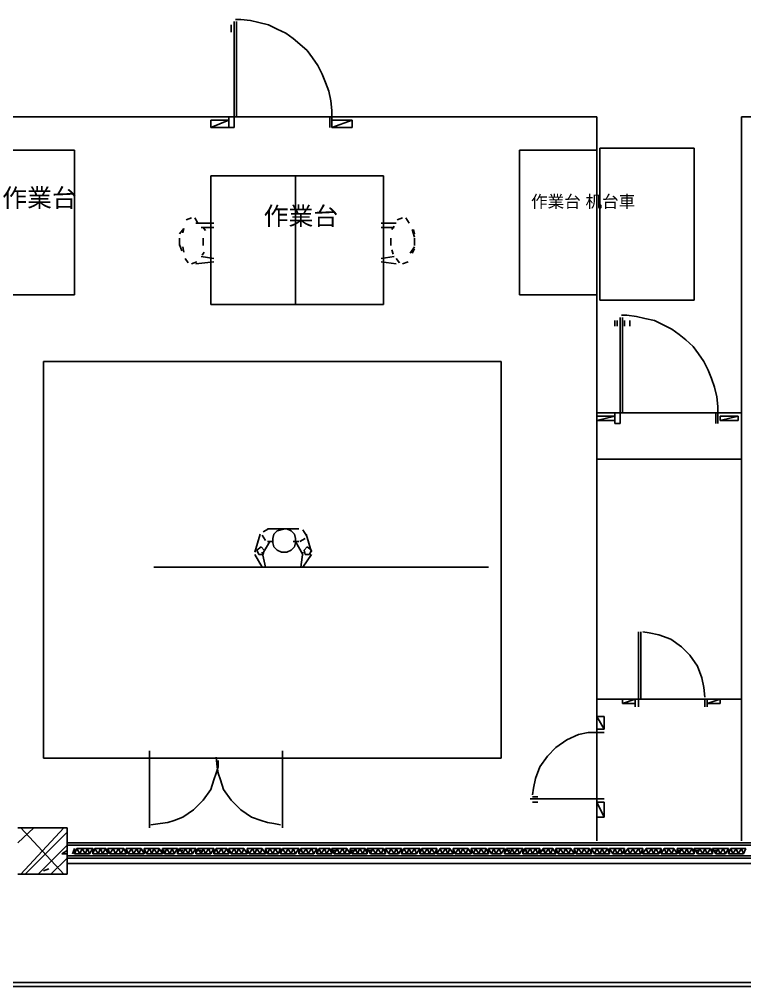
# Model space of a CAD drawing. Header units: millimetres. Extents: x 5 to 415, y 48 to 251.
# Drawn here: x 235.98 to 247.91, y 84.81 to 100.72 of the extents above; entities that cross this region are included whole.
import ezdxf

# ---------------------------------------------------------------- set-up
doc = ezdxf.new("R2010")
doc.units = ezdxf.units.MM
doc.layers.add('P', color=7, linetype='Continuous')
doc.layers.add('T', color=7, linetype='Continuous')

msp = doc.modelspace()

# ---------------------------------------------------------------- linework, layer by layer
at = {"layer": 'P'}
for points in [[(239.624, 100.718), (239.536, 100.718)], [(239.624, 100.718), (239.536, 100.718)], [(239.783, 100.7), (239.624, 100.718)], [(239.783, 100.7), (239.624, 100.718)], [(239.466, 100.506), (239.466, 100.63)], [(239.466, 100.506), (239.466, 100.63)], [(239.518, 100.683), (239.518, 99.113)], [(239.518, 100.683), (239.518, 99.113)], [(239.518, 100.683), (239.518, 99.113)], [(239.518, 100.683), (239.518, 99.113)], [(239.518, 100.63), (239.518, 100.506)], [(239.518, 100.63), (239.518, 100.506)], [(239.554, 99.113), (239.554, 100.683)], [(239.554, 99.113), (239.554, 100.683)], [(239.554, 99.113), (239.554, 100.683)], [(239.554, 99.113), (239.554, 100.683)], [(239.554, 100.506), (239.554, 100.63)], [(239.554, 100.63), (239.554, 100.506)], [(239.554, 100.506), (239.554, 100.63)], [(239.554, 100.63), (239.554, 100.506)], [(239.924, 100.665), (239.783, 100.7)], [(239.924, 100.665), (239.783, 100.7)], [(240.083, 100.63), (239.924, 100.665)], [(240.083, 100.63), (239.924, 100.665)], [(240.224, 100.559), (240.083, 100.63)], [(240.224, 100.559), (240.083, 100.63)], [(240.365, 100.489), (240.224, 100.559)], [(240.365, 100.489), (240.224, 100.559)], [(240.489, 100.401), (240.365, 100.489)], [(240.489, 100.401), (240.365, 100.489)], [(240.594, 100.312), (240.489, 100.401)], [(240.594, 100.312), (240.489, 100.401)], [(240.718, 100.207), (240.594, 100.312)], [(240.718, 100.207), (240.594, 100.312)], [(240.806, 100.083), (240.718, 100.207)], [(240.806, 100.083), (240.718, 100.207)], [(240.894, 99.96), (240.806, 100.083)], [(240.894, 99.96), (240.806, 100.083)], [(240.965, 99.818), (240.894, 99.96)], [(240.965, 99.818), (240.894, 99.96)], [(241.018, 99.677), (240.965, 99.818)], [(241.018, 99.677), (240.965, 99.818)], [(241.071, 99.536), (241.018, 99.677)], [(241.071, 99.536), (241.018, 99.677)], [(241.106, 99.378), (241.071, 99.536)], [(241.106, 99.378), (241.071, 99.536)], [(241.124, 99.219), (241.106, 99.378)], [(241.124, 99.219), (241.106, 99.378)], [(241.124, 99.131), (241.124, 99.219)], [(241.124, 99.131), (241.124, 99.219)], [(229.059, 99.113), (245.48, 99.113)], [(235.62, 99.113), (245.48, 99.113)], [(235.62, 99.113), (245.48, 99.113)], [(239.13, 99.06), (239.13, 98.937)], [(239.43, 99.06), (239.13, 99.06)], [(239.13, 98.937), (239.43, 99.06)], [(239.13, 98.937), (239.13, 99.06)], [(239.13, 99.06), (239.43, 99.06)], [(239.43, 99.06), (239.13, 99.06)], [(239.13, 99.06), (239.13, 98.937)], [(239.13, 99.06), (239.13, 98.937)], [(239.43, 99.06), (239.13, 99.06)], [(239.13, 98.937), (239.43, 99.06)], [(239.13, 98.937), (239.13, 99.06)], [(239.13, 99.06), (239.43, 99.06)], [(239.43, 99.06), (239.13, 99.06)], [(239.13, 99.06), (239.13, 98.937)], [(239.43, 99.113), (239.43, 98.937)], [(239.518, 99.113), (239.43, 99.113)], [(239.43, 98.937), (239.43, 99.113)], [(239.43, 99.113), (239.43, 98.937)], [(239.518, 99.113), (239.43, 99.113)], [(239.43, 98.937), (239.43, 99.113)], [(239.43, 98.937), (239.43, 99.06)], [(239.43, 99.06), (239.43, 98.937)], [(239.43, 99.06), (239.43, 98.937)], [(239.43, 98.937), (239.43, 99.06)], [(239.43, 99.06), (239.43, 98.937)], [(239.43, 99.06), (239.43, 98.937)], [(239.518, 98.937), (239.518, 99.113)], [(239.518, 98.937), (239.518, 99.113)], [(241.088, 99.113), (241.088, 98.937)], [(241.088, 99.113), (241.088, 98.937)], [(241.124, 98.937), (241.124, 99.113)], [(241.124, 99.113), (241.124, 98.937)], [(241.124, 98.937), (241.124, 99.113)], [(241.124, 99.113), (241.124, 98.937)], [(241.459, 99.06), (241.124, 99.06)], [(241.124, 99.06), (241.124, 98.937)], [(241.124, 98.937), (241.459, 99.06)], [(241.124, 98.937), (241.124, 99.06)], [(241.124, 99.06), (241.459, 99.06)], [(241.124, 98.937), (241.124, 99.06)], [(241.459, 99.06), (241.124, 99.06)], [(241.459, 99.06), (241.124, 99.06)], [(241.124, 99.06), (241.124, 98.937)], [(241.124, 98.937), (241.459, 99.06)], [(241.124, 98.937), (241.124, 99.06)], [(241.124, 99.06), (241.459, 99.06)], [(241.124, 98.937), (241.124, 99.06)], [(241.459, 99.06), (241.124, 99.06)], [(241.459, 98.937), (241.459, 99.06)], [(241.459, 99.06), (241.459, 98.937)], [(241.459, 98.937), (241.459, 99.06)], [(241.459, 98.937), (241.459, 99.06)], [(241.459, 99.06), (241.459, 98.937)], [(241.459, 98.937), (241.459, 99.06)], [(245.48, 99.113), (245.48, 87.207)], [(247.862, 99.113), (247.862, 91.916)], [(247.862, 99.113), (249.114, 99.113)], [(239.13, 98.937), (239.43, 98.937)], [(239.43, 98.937), (239.13, 98.937)], [(239.13, 98.937), (239.43, 98.937)], [(239.13, 98.937), (239.43, 98.937)], [(239.43, 98.937), (239.13, 98.937)], [(239.13, 98.937), (239.43, 98.937)], [(239.43, 98.937), (239.518, 98.937)], [(239.43, 98.937), (239.518, 98.937)], [(241.124, 98.937), (241.459, 98.937)], [(241.459, 98.937), (241.124, 98.937)], [(241.124, 98.937), (241.459, 98.937)], [(241.124, 98.937), (241.459, 98.937)], [(241.459, 98.937), (241.124, 98.937)], [(241.124, 98.937), (241.459, 98.937)], [(236.89, 98.566), (235.62, 98.566)], [(236.89, 96.185), (236.89, 98.566)], [(245.48, 98.566), (244.21, 98.566)], [(244.21, 98.566), (244.21, 96.185)], [(245.48, 96.185), (245.48, 98.566)], [(245.533, 96.097), (245.533, 98.601)], [(245.533, 98.601), (247.086, 98.601)], [(247.086, 98.601), (247.086, 96.097)], [(239.13, 96.026), (239.13, 98.143)], [(239.13, 98.143), (240.524, 98.143)], [(239.13, 96.026), (239.13, 98.143)], [(239.13, 98.143), (240.524, 98.143)], [(240.524, 98.143), (240.524, 96.026)], [(240.524, 96.026), (240.524, 98.143)], [(240.524, 98.143), (241.97, 98.143)], [(240.524, 98.143), (240.524, 96.026)], [(240.524, 96.026), (240.524, 98.143)], [(240.524, 98.143), (241.97, 98.143)], [(241.97, 98.143), (241.97, 96.026)], [(241.97, 98.143), (241.97, 96.026)], [(238.813, 97.455), (238.725, 97.42)], [(238.813, 97.455), (238.725, 97.42)], [(238.919, 97.367), (238.866, 97.455)], [(238.919, 97.367), (238.866, 97.455)], [(242.288, 97.455), (242.2, 97.42)], [(242.288, 97.455), (242.2, 97.42)], [(242.394, 97.367), (242.341, 97.455)], [(242.394, 97.367), (242.341, 97.455)], [(238.689, 97.278), (238.619, 97.19)], [(238.689, 97.278), (238.619, 97.19)], [(238.689, 97.278), (238.672, 97.208)], [(238.689, 97.278), (238.672, 97.208)], [(238.883, 97.367), (239.183, 97.367)], [(238.883, 97.367), (239.183, 97.367)], [(239.183, 97.296), (238.972, 97.296)], [(239.183, 97.296), (238.972, 97.296)], [(239.042, 97.243), (239.007, 97.296)], [(239.042, 97.243), (239.007, 97.296)], [(242.182, 97.367), (241.935, 97.367)], [(242.182, 97.367), (241.935, 97.367)], [(241.935, 97.296), (242.147, 97.296)], [(241.935, 97.296), (242.147, 97.296)], [(242.147, 97.314), (242.111, 97.261)], [(242.147, 97.314), (242.111, 97.261)], [(242.482, 97.137), (242.447, 97.261)], [(242.482, 97.137), (242.447, 97.261)], [(242.482, 97.19), (242.464, 97.261)], [(242.482, 97.19), (242.464, 97.261)], [(238.619, 96.996), (238.619, 97.12)], [(238.619, 96.996), (238.619, 97.12)], [(239.007, 97.12), (239.007, 96.996)], [(239.007, 97.12), (239.007, 96.996)], [(242.094, 97.12), (242.094, 96.996)], [(242.094, 97.12), (242.094, 96.996)], [(242.482, 96.996), (242.482, 97.12)], [(242.482, 96.996), (242.482, 97.12)], [(238.619, 97.014), (238.654, 96.908)], [(238.619, 97.014), (238.654, 96.908)], [(238.672, 96.979), (238.689, 96.89)], [(238.672, 96.979), (238.689, 96.89)], [(242.111, 96.926), (242.129, 96.855)], [(242.111, 96.926), (242.129, 96.855)], [(242.411, 96.873), (242.482, 96.979)], [(242.411, 96.873), (242.482, 96.979)], [(242.447, 96.873), (242.482, 96.943)], [(242.447, 96.873), (242.482, 96.943)], [(238.707, 96.785), (238.76, 96.714)], [(238.707, 96.785), (238.76, 96.714)], [(238.972, 96.82), (239.183, 96.785)], [(238.972, 96.82), (239.183, 96.785)], [(238.989, 96.838), (239.025, 96.89)], [(238.989, 96.838), (239.025, 96.89)], [(242.147, 96.82), (241.935, 96.785)], [(242.147, 96.82), (241.935, 96.785)], [(242.182, 96.785), (242.235, 96.714)], [(242.182, 96.785), (242.235, 96.714)], [(238.813, 96.696), (238.901, 96.732)], [(238.813, 96.696), (238.901, 96.732)], [(239.183, 96.732), (238.883, 96.696)], [(239.183, 96.732), (238.883, 96.696)], [(241.935, 96.732), (242.182, 96.696)], [(241.935, 96.732), (242.182, 96.696)], [(242.288, 96.696), (242.376, 96.732)], [(242.288, 96.696), (242.376, 96.732)], [(235.62, 96.185), (236.89, 96.185)], [(244.21, 96.185), (245.48, 96.185)], [(247.086, 96.097), (245.533, 96.097)], [(240.524, 96.026), (239.13, 96.026)], [(240.524, 96.026), (239.13, 96.026)], [(241.97, 96.026), (240.524, 96.026)], [(241.97, 96.026), (240.524, 96.026)], [(245.868, 95.814), (245.868, 94.245)], [(245.868, 95.814), (245.868, 94.245)], [(245.974, 95.85), (245.886, 95.85)], [(245.904, 94.245), (245.904, 95.814)], [(245.904, 94.245), (245.904, 95.814)], [(246.133, 95.832), (245.974, 95.85)], [(246.274, 95.797), (246.133, 95.832)], [(246.433, 95.762), (246.274, 95.797)], [(245.78, 95.673), (245.78, 95.762)], [(245.816, 95.673), (245.816, 95.762)], [(245.816, 95.762), (245.816, 95.673)], [(245.868, 95.673), (245.868, 95.762)], [(245.868, 95.673), (245.868, 95.762)], [(245.868, 95.762), (245.868, 95.673)], [(245.904, 95.673), (245.904, 95.762)], [(245.904, 95.762), (245.904, 95.673)], [(245.904, 95.673), (245.904, 95.762)], [(245.939, 95.762), (245.939, 95.673)], [(245.939, 95.762), (245.939, 95.673)], [(246.027, 95.673), (246.027, 95.762)], [(246.574, 95.691), (246.433, 95.762)], [(246.715, 95.62), (246.574, 95.691)], [(246.839, 95.532), (246.715, 95.62)], [(246.944, 95.444), (246.839, 95.532)], [(247.068, 95.338), (246.944, 95.444)], [(247.156, 95.215), (247.068, 95.338)], [(247.244, 95.091), (247.156, 95.215)], [(236.379, 88.565), (236.379, 95.091)], [(236.379, 95.091), (243.911, 95.091)], [(236.379, 88.565), (236.379, 95.091)], [(236.379, 95.091), (243.911, 95.091)], [(243.911, 95.091), (243.911, 88.565)], [(243.911, 95.091), (243.911, 88.565)], [(247.315, 94.95), (247.244, 95.091)], [(247.368, 94.809), (247.315, 94.95)], [(247.421, 94.668), (247.368, 94.809)], [(247.456, 94.509), (247.421, 94.668)], [(247.474, 94.35), (247.456, 94.509)], [(247.474, 94.262), (247.474, 94.35)], [(247.862, 94.245), (245.48, 94.245)], [(245.48, 94.192), (245.48, 94.121)], [(245.78, 94.192), (245.48, 94.192)], [(245.48, 94.121), (245.78, 94.192)], [(245.48, 94.121), (245.48, 94.192)], [(245.48, 94.192), (245.78, 94.192)], [(245.78, 94.192), (245.48, 94.192)], [(245.48, 94.192), (245.48, 94.121)], [(245.78, 94.245), (245.78, 94.068)], [(245.868, 94.245), (245.78, 94.245)], [(245.78, 94.068), (245.78, 94.245)], [(245.78, 94.121), (245.78, 94.192)], [(245.78, 94.192), (245.78, 94.121)], [(245.78, 94.192), (245.78, 94.121)], [(245.868, 94.068), (245.868, 94.245)], [(247.438, 94.245), (247.438, 94.068)], [(247.474, 94.068), (247.474, 94.245)], [(247.474, 94.245), (247.474, 94.068)], [(247.809, 94.192), (247.509, 94.192)], [(247.509, 94.192), (247.509, 94.121)], [(247.509, 94.121), (247.809, 94.192)], [(247.509, 94.121), (247.509, 94.192)], [(247.509, 94.192), (247.809, 94.192)], [(247.509, 94.121), (247.509, 94.192)], [(247.809, 94.192), (247.509, 94.192)], [(247.809, 94.121), (247.809, 94.192)], [(247.809, 94.192), (247.809, 94.121)], [(247.809, 94.121), (247.809, 94.192)], [(247.862, 89.535), (247.862, 94.245)], [(245.48, 94.121), (245.78, 94.121)], [(245.78, 94.121), (245.48, 94.121)], [(245.48, 94.121), (245.78, 94.121)], [(245.78, 94.068), (245.868, 94.068)], [(247.509, 94.121), (247.809, 94.121)], [(247.809, 94.121), (247.509, 94.121)], [(247.509, 94.121), (247.809, 94.121)], [(247.862, 93.486), (245.48, 93.486)], [(240.083, 92.34), (239.995, 92.287)], [(240.083, 92.34), (239.995, 92.287)], [(240.065, 92.34), (240.577, 92.34)], [(240.065, 92.34), (240.577, 92.34)], [(240.224, 92.304), (240.171, 92.251)], [(240.224, 92.304), (240.171, 92.251)], [(240.348, 92.34), (240.224, 92.304)], [(240.348, 92.34), (240.224, 92.304)], [(240.453, 92.304), (240.383, 92.34)], [(240.453, 92.304), (240.383, 92.34)], [(240.506, 92.251), (240.453, 92.304)], [(240.506, 92.251), (240.453, 92.304)], [(240.7, 92.234), (240.647, 92.322)], [(240.7, 92.234), (240.647, 92.322)], [(239.942, 92.251), (239.854, 91.952)], [(239.942, 92.251), (239.854, 91.952)], [(239.977, 92.234), (240.03, 92.146)], [(239.977, 92.234), (240.03, 92.146)], [(239.977, 91.916), (240.101, 92.128)], [(239.977, 91.916), (240.101, 92.128)], [(240.065, 92.128), (240.153, 92.128)], [(240.065, 92.128), (240.153, 92.128)], [(240.171, 92.251), (240.153, 92.181)], [(240.171, 92.251), (240.153, 92.181)], [(240.153, 92.181), (240.153, 92.11)], [(240.153, 92.181), (240.153, 92.11)], [(240.489, 92.128), (240.577, 92.128)], [(240.489, 92.128), (240.577, 92.128)], [(240.524, 92.181), (240.506, 92.251)], [(240.524, 92.181), (240.506, 92.251)], [(240.524, 92.11), (240.524, 92.181)], [(240.524, 92.11), (240.524, 92.181)], [(240.647, 91.916), (240.524, 92.128)], [(240.647, 91.916), (240.524, 92.128)], [(240.594, 92.128), (240.683, 92.181)], [(240.594, 92.128), (240.683, 92.181)], [(240.7, 92.251), (240.788, 91.952)], [(240.7, 92.251), (240.788, 91.952)], [(239.959, 92.04), (239.889, 91.987)], [(239.959, 92.04), (239.889, 91.987)], [(239.889, 91.987), (239.924, 91.916)], [(239.889, 91.987), (239.924, 91.916)], [(240.012, 91.987), (239.959, 92.04)], [(240.012, 91.987), (239.959, 92.04)], [(239.995, 91.916), (240.012, 91.987)], [(239.995, 91.916), (240.012, 91.987)], [(240.153, 92.11), (240.171, 92.04)], [(240.153, 92.11), (240.171, 92.04)], [(240.171, 92.04), (240.224, 91.987)], [(240.171, 92.04), (240.224, 91.987)], [(240.224, 91.987), (240.295, 91.952)], [(240.224, 91.987), (240.295, 91.952)], [(240.383, 91.952), (240.453, 91.987)], [(240.383, 91.952), (240.453, 91.987)], [(240.453, 91.987), (240.506, 92.04)], [(240.453, 91.987), (240.506, 92.04)], [(240.506, 92.04), (240.524, 92.11)], [(240.506, 92.04), (240.524, 92.11)], [(240.718, 92.04), (240.665, 91.987)], [(240.718, 92.04), (240.665, 91.987)], [(240.665, 91.987), (240.683, 91.916)], [(240.665, 91.987), (240.683, 91.916)], [(240.788, 91.987), (240.718, 92.04)], [(240.788, 91.987), (240.718, 92.04)], [(240.753, 91.916), (240.788, 91.987)], [(240.753, 91.916), (240.788, 91.987)], [(239.977, 91.705), (239.854, 91.916)], [(239.977, 91.705), (239.854, 91.916)], [(239.924, 91.916), (239.995, 91.916)], [(239.924, 91.916), (239.995, 91.916)], [(239.977, 91.952), (240.03, 91.705)], [(239.977, 91.952), (240.03, 91.705)], [(240.295, 91.952), (240.383, 91.952)], [(240.295, 91.952), (240.383, 91.952)], [(240.647, 91.952), (240.612, 91.705)], [(240.647, 91.952), (240.612, 91.705)], [(240.647, 91.705), (240.788, 91.916)], [(240.647, 91.705), (240.788, 91.916)], [(240.683, 91.916), (240.753, 91.916)], [(240.683, 91.916), (240.753, 91.916)], [(245.48, 91.105), (245.48, 91.916)], [(247.862, 87.207), (247.862, 91.916)], [(243.699, 91.705), (238.196, 91.705)], [(243.699, 91.705), (238.196, 91.705)], [(246.168, 90.646), (246.168, 89.535)], [(246.168, 90.646), (246.168, 89.535)], [(246.204, 89.535), (246.204, 90.646)], [(246.204, 89.535), (246.204, 90.646)], [(246.345, 90.629), (246.239, 90.646)], [(246.503, 90.593), (246.345, 90.629)], [(246.698, 90.523), (246.503, 90.593)], [(246.874, 90.399), (246.698, 90.523)], [(247.015, 90.258), (246.874, 90.399)], [(247.138, 90.082), (247.015, 90.258)], [(247.209, 89.888), (247.138, 90.082)], [(247.244, 89.729), (247.209, 89.888)], [(247.262, 89.57), (247.244, 89.729)], [(247.862, 89.535), (245.48, 89.535)], [(245.904, 89.535), (245.904, 89.464)], [(246.115, 89.535), (245.904, 89.535)], [(245.904, 89.464), (246.115, 89.535)], [(245.904, 89.464), (245.904, 89.535)], [(245.904, 89.535), (246.115, 89.535)], [(246.115, 89.535), (245.904, 89.535)], [(245.904, 89.535), (245.904, 89.464)], [(245.904, 89.464), (246.115, 89.464)], [(246.115, 89.464), (245.904, 89.464)], [(245.904, 89.464), (246.115, 89.464)], [(246.115, 89.464), (246.115, 89.535)], [(246.115, 89.535), (246.115, 89.464)], [(246.115, 89.535), (246.115, 89.412)], [(246.115, 89.412), (246.115, 89.535)], [(246.115, 89.535), (246.115, 89.464)], [(246.168, 89.412), (246.168, 89.535)], [(247.262, 89.535), (247.262, 89.412)], [(247.509, 89.535), (247.297, 89.535)], [(247.297, 89.535), (247.297, 89.464)], [(247.297, 89.464), (247.509, 89.535)], [(247.297, 89.464), (247.297, 89.535)], [(247.297, 89.535), (247.509, 89.535)], [(247.297, 89.412), (247.297, 89.535)], [(247.297, 89.464), (247.297, 89.535)], [(247.297, 89.535), (247.297, 89.412)], [(247.509, 89.535), (247.297, 89.535)], [(247.297, 89.464), (247.509, 89.464)], [(247.509, 89.464), (247.297, 89.464)], [(247.297, 89.464), (247.509, 89.464)], [(247.509, 89.464), (247.509, 89.535)], [(247.509, 89.535), (247.509, 89.464)], [(247.509, 89.464), (247.509, 89.535)], [(245.604, 89.253), (245.48, 89.253)], [(245.48, 89.253), (245.48, 89.041)], [(245.604, 89.041), (245.48, 89.253)], [(245.48, 89.253), (245.604, 89.253)], [(245.48, 89.041), (245.48, 89.253)], [(245.604, 89.253), (245.48, 89.253)], [(245.48, 89.253), (245.48, 89.041)], [(245.604, 89.041), (245.604, 89.253)], [(245.604, 89.253), (245.604, 89.041)], [(245.604, 89.041), (245.604, 89.253)], [(245.181, 88.953), (244.987, 88.865)], [(245.339, 88.988), (245.181, 88.953)], [(245.498, 88.988), (245.339, 88.988)], [(245.48, 89.041), (245.604, 89.041)], [(245.604, 89.041), (245.48, 89.041)], [(245.604, 89.041), (245.48, 89.041)], [(245.604, 89.041), (245.48, 89.041)], [(245.48, 89.041), (245.604, 89.041)], [(245.48, 88.988), (245.604, 88.988)], [(244.987, 88.865), (244.81, 88.741)], [(238.125, 88.688), (238.125, 87.418)], [(238.125, 88.688), (238.125, 87.418)], [(240.312, 88.688), (240.312, 87.418)], [(240.312, 88.688), (240.312, 87.418)], [(244.81, 88.741), (244.669, 88.6)], [(243.911, 88.565), (236.379, 88.565)], [(243.911, 88.565), (236.379, 88.565)], [(239.219, 88.583), (239.236, 88.424)], [(239.219, 88.583), (239.236, 88.424)], [(239.254, 88.424), (239.254, 88.53)], [(239.254, 88.424), (239.254, 88.53)], [(244.669, 88.6), (244.546, 88.424)], [(239.183, 88.212), (239.219, 88.318)], [(239.183, 88.212), (239.219, 88.318)], [(239.219, 88.318), (239.254, 88.424)], [(239.219, 88.318), (239.254, 88.424)], [(239.236, 88.424), (239.254, 88.318)], [(239.236, 88.424), (239.254, 88.318)], [(239.254, 88.318), (239.289, 88.212)], [(239.254, 88.318), (239.289, 88.212)], [(244.546, 88.424), (244.475, 88.23)], [(239.13, 88.053), (239.183, 88.212)], [(239.13, 88.053), (239.183, 88.212)], [(239.289, 88.212), (239.342, 88.053)], [(239.289, 88.212), (239.342, 88.053)], [(244.475, 88.23), (244.44, 88.071)], [(239.007, 87.877), (239.13, 88.053)], [(239.007, 87.877), (239.13, 88.053)], [(239.342, 88.053), (239.466, 87.877)], [(239.342, 88.053), (239.466, 87.877)], [(244.44, 88.071), (244.422, 87.965)], [(238.848, 87.718), (239.007, 87.877)], [(238.848, 87.718), (239.007, 87.877)], [(239.466, 87.877), (239.624, 87.718)], [(239.466, 87.877), (239.624, 87.718)], [(244.387, 87.895), (245.48, 87.895)], [(245.48, 87.895), (244.387, 87.895)], [(245.48, 87.895), (244.387, 87.895)], [(244.387, 87.895), (245.48, 87.895)], [(244.51, 87.93), (244.422, 87.93)], [(244.422, 87.895), (244.51, 87.895)], [(244.422, 87.895), (244.51, 87.895)], [(244.51, 87.842), (244.422, 87.842)], [(245.604, 87.895), (245.48, 87.895)], [(245.48, 87.842), (245.48, 87.595)], [(245.604, 87.842), (245.48, 87.842)], [(245.604, 87.595), (245.48, 87.842)], [(245.48, 87.842), (245.604, 87.842)], [(245.48, 87.595), (245.48, 87.842)], [(245.48, 87.842), (245.604, 87.842)], [(245.604, 87.842), (245.48, 87.842)], [(245.48, 87.842), (245.604, 87.842)], [(245.48, 87.842), (245.48, 87.595)], [(245.604, 87.595), (245.604, 87.842)], [(245.604, 87.842), (245.604, 87.595)], [(245.604, 87.595), (245.604, 87.842)], [(238.672, 87.595), (238.848, 87.718)], [(238.672, 87.595), (238.848, 87.718)], [(239.624, 87.718), (239.801, 87.595)], [(239.624, 87.718), (239.801, 87.595)], [(238.301, 87.489), (238.425, 87.507)], [(238.301, 87.489), (238.425, 87.507)], [(238.425, 87.507), (238.531, 87.542)], [(238.425, 87.507), (238.531, 87.542)], [(238.531, 87.542), (238.672, 87.595)], [(238.531, 87.542), (238.672, 87.595)], [(239.801, 87.595), (239.959, 87.542)], [(239.801, 87.595), (239.959, 87.542)], [(239.959, 87.542), (240.065, 87.507)], [(239.959, 87.542), (240.065, 87.507)], [(240.065, 87.507), (240.171, 87.489)], [(240.065, 87.507), (240.171, 87.489)], [(245.48, 87.595), (245.604, 87.595)], [(245.604, 87.595), (245.48, 87.595)], [(245.48, 87.595), (245.604, 87.595)], [(235.955, 87.171), (236.22, 87.418)], [(236.767, 87.418), (235.955, 87.418)], [(236.714, 86.66), (236.008, 87.418)], [(236.008, 86.66), (236.714, 87.418)], [(236.079, 86.66), (236.767, 87.348)], [(236.767, 86.66), (236.767, 87.418)], [(238.143, 87.471), (238.301, 87.489)], [(238.143, 87.471), (238.301, 87.489)], [(240.171, 87.489), (240.277, 87.471)], [(240.171, 87.489), (240.277, 87.471)], [(236.291, 86.66), (236.767, 87.136)], [(236.767, 87.048), (236.679, 86.995)], [(249.114, 87.171), (236.767, 87.171)], [(236.767, 87.136), (236.767, 86.96)], [(249.114, 87.136), (236.767, 87.136)], [(249.114, 87.136), (236.767, 87.136)], [(236.89, 87.083), (236.855, 86.995)], [(236.926, 87.083), (236.89, 86.995)], [(236.89, 86.995), (236.89, 87.083)], [(236.926, 87.083), (237.014, 87.083)], [(236.978, 86.995), (236.926, 87.083)], [(237.014, 87.083), (236.978, 86.995)], [(237.014, 87.083), (237.102, 87.083)], [(237.067, 86.995), (237.014, 87.083)], [(237.102, 87.083), (237.067, 86.995)], [(237.102, 87.083), (237.19, 87.083)], [(237.137, 86.995), (237.102, 87.083)], [(237.19, 87.083), (237.137, 86.995)], [(237.225, 87.083), (237.19, 86.995)], [(237.19, 86.995), (237.19, 87.083)], [(237.225, 87.083), (237.314, 87.083)], [(237.278, 86.995), (237.225, 87.083)], [(237.314, 87.083), (237.278, 86.995)], [(237.314, 87.083), (237.402, 87.083)], [(237.349, 86.995), (237.314, 87.083)], [(237.402, 87.083), (237.349, 86.995)], [(237.437, 86.995), (237.402, 87.083)], [(237.437, 87.083), (237.525, 87.083)], [(237.472, 86.995), (237.437, 87.083)], [(237.437, 87.083), (237.437, 86.995)], [(237.525, 87.083), (237.472, 86.995)], [(237.525, 87.083), (237.613, 87.083)], [(237.561, 86.995), (237.525, 87.083)], [(237.613, 87.083), (237.561, 86.995)], [(237.613, 87.083), (237.702, 87.083)], [(237.649, 86.995), (237.613, 87.083)], [(237.702, 87.083), (237.649, 86.995)], [(237.737, 86.995), (237.702, 87.083)], [(237.737, 87.083), (237.825, 87.083)], [(237.772, 86.995), (237.737, 87.083)], [(237.737, 87.083), (237.737, 86.995)], [(237.825, 87.083), (237.772, 86.995)], [(237.825, 87.083), (237.913, 87.083)], [(237.86, 86.995), (237.825, 87.083)], [(237.913, 87.083), (237.86, 86.995)], [(237.913, 87.083), (237.984, 87.083)], [(237.949, 86.995), (237.913, 87.083)], [(237.984, 87.083), (237.949, 86.995)], [(238.037, 86.995), (237.984, 87.083)], [(238.037, 87.083), (238.125, 87.083)], [(238.072, 86.995), (238.037, 87.083)], [(238.037, 87.083), (238.037, 86.995)], [(238.125, 87.083), (238.072, 86.995)], [(238.125, 87.083), (238.196, 87.083)], [(238.16, 86.995), (238.125, 87.083)], [(238.196, 87.083), (238.16, 86.995)], [(238.196, 87.083), (238.284, 87.083)], [(238.248, 86.995), (238.196, 87.083)], [(238.284, 87.083), (238.248, 86.995)], [(238.284, 87.136), (238.372, 87.136)], [(238.337, 86.995), (238.284, 87.083)], [(238.284, 87.048), (238.372, 87.048)], [(238.337, 87.083), (238.407, 87.083)], [(238.372, 86.995), (238.337, 87.083)], [(238.337, 87.083), (238.337, 86.995)], [(238.407, 87.083), (238.372, 86.995)], [(238.407, 87.083), (238.495, 87.083)], [(238.46, 86.995), (238.407, 87.083)], [(238.495, 87.083), (238.46, 86.995)], [(238.495, 87.083), (238.584, 87.083)], [(238.531, 86.995), (238.495, 87.083)], [(238.584, 87.083), (238.531, 86.995)], [(238.584, 87.136), (238.672, 87.136)], [(238.619, 87.083), (238.584, 86.995)], [(238.584, 86.995), (238.584, 87.083)], [(238.584, 87.048), (238.672, 87.048)], [(238.619, 87.083), (238.707, 87.083)], [(238.672, 86.995), (238.619, 87.083)], [(238.707, 87.083), (238.672, 86.995)], [(238.707, 87.083), (238.795, 87.083)], [(238.76, 86.995), (238.707, 87.083)], [(238.795, 87.083), (238.76, 86.995)], [(238.795, 87.083), (238.883, 87.083)], [(238.831, 86.995), (238.795, 87.083)], [(238.883, 87.083), (238.831, 86.995)], [(238.883, 87.136), (238.972, 87.136)], [(238.919, 87.083), (238.883, 86.995)], [(238.883, 86.995), (238.883, 87.083)], [(238.883, 87.048), (238.972, 87.048)], [(238.919, 87.083), (239.007, 87.083)], [(238.972, 86.995), (238.919, 87.083)], [(239.007, 87.083), (238.972, 86.995)], [(239.007, 87.083), (239.095, 87.083)], [(239.042, 86.995), (239.007, 87.083)], [(239.095, 87.083), (239.042, 86.995)], [(239.095, 87.083), (239.183, 87.083)], [(239.13, 86.995), (239.095, 87.083)], [(239.183, 87.083), (239.13, 86.995)], [(239.219, 87.083), (239.183, 86.995)], [(239.183, 86.995), (239.183, 87.083)], [(239.219, 87.083), (239.307, 87.083)], [(239.254, 86.995), (239.219, 87.083)], [(239.307, 87.083), (239.254, 86.995)], [(239.307, 87.083), (239.395, 87.083)], [(239.342, 86.995), (239.307, 87.083)], [(239.395, 87.083), (239.342, 86.995)], [(239.43, 86.995), (239.395, 87.083)], [(239.43, 87.083), (239.518, 87.083)], [(239.466, 86.995), (239.43, 87.083)], [(239.43, 87.083), (239.43, 86.995)], [(239.518, 87.083), (239.466, 86.995)], [(239.518, 87.083), (239.589, 87.083)], [(239.554, 86.995), (239.518, 87.083)], [(239.589, 87.083), (239.554, 86.995)], [(239.589, 87.083), (239.677, 87.083)], [(239.642, 86.995), (239.589, 87.083)], [(239.677, 87.083), (239.642, 86.995)], [(239.73, 86.995), (239.677, 87.083)], [(239.73, 87.083), (239.818, 87.083)], [(239.765, 86.995), (239.73, 87.083)], [(239.73, 87.083), (239.73, 86.995)], [(239.818, 87.083), (239.765, 86.995)], [(239.818, 87.083), (239.889, 87.083)], [(239.854, 86.995), (239.818, 87.083)], [(239.889, 87.083), (239.854, 86.995)], [(239.889, 87.083), (239.977, 87.083)], [(239.942, 86.995), (239.889, 87.083)], [(239.977, 87.083), (239.942, 86.995)], [(240.03, 86.995), (239.977, 87.083)], [(240.03, 87.083), (240.101, 87.083)], [(240.065, 86.995), (240.03, 87.083)], [(240.03, 87.083), (240.03, 86.995)], [(240.101, 87.083), (240.065, 86.995)], [(240.101, 87.083), (240.189, 87.083)], [(240.153, 86.995), (240.101, 87.083)], [(240.189, 87.083), (240.153, 86.995)], [(240.189, 87.083), (240.277, 87.083)], [(240.242, 86.995), (240.189, 87.083)], [(240.277, 87.083), (240.242, 86.995)], [(240.312, 87.083), (240.277, 86.995)], [(240.277, 86.995), (240.277, 87.083)], [(240.312, 87.083), (240.4, 87.083)], [(240.365, 86.995), (240.312, 87.083)], [(240.4, 87.083), (240.365, 86.995)], [(240.4, 87.083), (240.489, 87.083)], [(240.453, 86.995), (240.4, 87.083)], [(240.489, 87.083), (240.453, 86.995)], [(240.489, 87.083), (240.577, 87.083)], [(240.524, 86.995), (240.489, 87.083)], [(240.577, 87.083), (240.524, 86.995)], [(240.612, 87.083), (240.577, 86.995)], [(240.577, 86.995), (240.577, 87.083)], [(240.612, 87.083), (240.7, 87.083)], [(240.647, 86.995), (240.612, 87.083)], [(240.7, 87.083), (240.647, 86.995)], [(240.7, 87.083), (240.788, 87.083)], [(240.736, 86.995), (240.7, 87.083)], [(240.788, 87.083), (240.736, 86.995)], [(240.788, 87.083), (240.877, 87.083)], [(240.824, 86.995), (240.788, 87.083)], [(240.877, 87.083), (240.824, 86.995)], [(240.912, 87.083), (240.877, 86.995)], [(240.877, 86.995), (240.877, 87.083)], [(240.912, 87.083), (241, 87.083)], [(240.947, 86.995), (240.912, 87.083)], [(241, 87.083), (240.947, 86.995)], [(241, 87.083), (241.088, 87.083)], [(241.035, 86.995), (241, 87.083)], [(241.088, 87.083), (241.035, 86.995)], [(241.124, 86.995), (241.088, 87.083)], [(241.124, 87.136), (241.212, 87.136)], [(241.124, 87.083), (241.212, 87.083)], [(241.159, 86.995), (241.124, 87.083)], [(241.124, 87.083), (241.124, 86.995)], [(241.124, 87.048), (241.212, 87.048)], [(241.212, 87.083), (241.159, 86.995)], [(241.212, 87.083), (241.3, 87.083)], [(241.247, 86.995), (241.212, 87.083)], [(241.3, 87.083), (241.247, 86.995)], [(241.3, 87.083), (241.371, 87.083)], [(241.335, 86.995), (241.3, 87.083)], [(241.371, 87.083), (241.335, 86.995)], [(241.423, 86.995), (241.371, 87.083)], [(241.423, 87.136), (241.512, 87.136)], [(241.423, 87.083), (241.512, 87.083)], [(241.459, 86.995), (241.423, 87.083)], [(241.423, 87.083), (241.423, 86.995)], [(241.423, 87.048), (241.512, 87.048)], [(241.512, 87.083), (241.459, 86.995)], [(241.512, 87.083), (241.582, 87.083)], [(241.547, 86.995), (241.512, 87.083)], [(241.582, 87.083), (241.547, 86.995)], [(241.582, 87.083), (241.67, 87.083)], [(241.635, 86.995), (241.582, 87.083)], [(241.67, 87.083), (241.635, 86.995)], [(241.706, 86.995), (241.67, 87.083)], [(241.706, 87.136), (241.794, 87.136)], [(241.706, 87.083), (241.794, 87.083)], [(241.759, 86.995), (241.706, 87.083)], [(241.706, 87.083), (241.706, 86.995)], [(241.706, 87.048), (241.794, 87.048)], [(241.794, 87.083), (241.759, 86.995)], [(241.794, 87.083), (241.882, 87.083)], [(241.847, 86.995), (241.794, 87.083)], [(241.882, 87.083), (241.847, 86.995)], [(241.882, 87.083), (241.97, 87.083)], [(241.935, 86.995), (241.882, 87.083)], [(241.97, 87.083), (241.935, 86.995)], [(242.006, 86.995), (241.97, 87.083)], [(242.006, 87.083), (242.094, 87.083)], [(242.058, 86.995), (242.006, 87.083)], [(242.006, 87.083), (242.006, 86.995)], [(242.094, 87.083), (242.058, 86.995)], [(242.094, 87.083), (242.182, 87.083)], [(242.147, 86.995), (242.094, 87.083)], [(242.182, 87.083), (242.147, 86.995)], [(242.182, 87.083), (242.27, 87.083)], [(242.217, 86.995), (242.182, 87.083)], [(242.27, 87.083), (242.217, 86.995)], [(242.305, 87.083), (242.27, 86.995)], [(242.27, 86.995), (242.27, 87.083)], [(242.305, 87.083), (242.394, 87.083)], [(242.358, 86.995), (242.305, 87.083)], [(242.394, 87.083), (242.358, 86.995)], [(242.394, 87.083), (242.482, 87.083)], [(242.429, 86.995), (242.394, 87.083)], [(242.482, 87.083), (242.429, 86.995)], [(242.482, 87.083), (242.57, 87.083)], [(242.517, 86.995), (242.482, 87.083)], [(242.57, 87.083), (242.517, 86.995)], [(242.605, 87.083), (242.57, 86.995)], [(242.57, 86.995), (242.57, 87.083)], [(242.605, 87.083), (242.693, 87.083)], [(242.641, 86.995), (242.605, 87.083)], [(242.693, 87.083), (242.641, 86.995)], [(242.693, 87.083), (242.764, 87.083)], [(242.729, 86.995), (242.693, 87.083)], [(242.764, 87.083), (242.729, 86.995)], [(242.764, 87.083), (242.852, 87.083)], [(242.817, 86.995), (242.764, 87.083)], [(242.852, 87.083), (242.817, 86.995)], [(242.905, 87.083), (242.852, 86.995)], [(242.852, 86.995), (242.852, 87.083)], [(242.905, 87.083), (242.993, 87.083)], [(242.94, 86.995), (242.905, 87.083)], [(242.993, 87.083), (242.94, 86.995)], [(242.993, 87.083), (243.064, 87.083)], [(243.029, 86.995), (242.993, 87.083)], [(243.064, 87.083), (243.029, 86.995)], [(243.117, 86.995), (243.064, 87.083)], [(243.117, 87.083), (243.205, 87.083)], [(243.152, 86.995), (243.117, 87.083)], [(243.117, 87.083), (243.117, 86.995)], [(243.205, 87.083), (243.152, 86.995)], [(243.205, 87.083), (243.276, 87.083)], [(243.24, 86.995), (243.205, 87.083)], [(243.276, 87.083), (243.24, 86.995)], [(243.276, 87.083), (243.364, 87.083)], [(243.328, 86.995), (243.276, 87.083)], [(243.364, 87.083), (243.328, 86.995)], [(243.417, 86.995), (243.364, 87.083)], [(243.417, 87.083), (243.487, 87.083)], [(243.452, 86.995), (243.417, 87.083)], [(243.417, 87.083), (243.417, 86.995)], [(243.487, 87.083), (243.452, 86.995)], [(243.487, 87.083), (243.575, 87.083)], [(243.54, 86.995), (243.487, 87.083)], [(243.575, 87.083), (243.54, 86.995)], [(243.575, 87.083), (243.664, 87.083)], [(243.628, 86.995), (243.575, 87.083)], [(243.664, 87.083), (243.628, 86.995)], [(243.699, 86.995), (243.664, 87.083)], [(243.699, 87.083), (243.787, 87.083)], [(243.752, 86.995), (243.699, 87.083)], [(243.699, 87.083), (243.699, 86.995)], [(243.787, 87.083), (243.752, 86.995)], [(243.787, 87.083), (243.875, 87.083)], [(243.822, 86.995), (243.787, 87.083)], [(243.875, 87.083), (243.822, 86.995)], [(243.875, 87.083), (243.963, 87.083)], [(243.911, 86.995), (243.875, 87.083)], [(243.963, 87.083), (243.911, 86.995)], [(243.963, 87.136), (244.052, 87.136)], [(243.999, 87.083), (243.963, 86.995)], [(243.963, 86.995), (243.963, 87.083)], [(243.963, 87.048), (244.052, 87.048)], [(243.999, 87.083), (244.087, 87.083)], [(244.052, 86.995), (243.999, 87.083)], [(244.087, 87.083), (244.052, 86.995)], [(244.087, 87.083), (244.175, 87.083)], [(244.122, 86.995), (244.087, 87.083)], [(244.175, 87.083), (244.122, 86.995)], [(244.175, 87.083), (244.263, 87.083)], [(244.21, 86.995), (244.175, 87.083)], [(244.263, 87.083), (244.21, 86.995)], [(244.263, 87.136), (244.334, 87.136)], [(244.299, 87.083), (244.263, 86.995)], [(244.263, 86.995), (244.263, 87.083)], [(244.263, 87.048), (244.334, 87.048)], [(244.299, 87.083), (244.387, 87.083)], [(244.334, 86.995), (244.299, 87.083)], [(244.387, 87.083), (244.334, 86.995)], [(244.387, 87.083), (244.475, 87.083)], [(244.422, 86.995), (244.387, 87.083)], [(244.475, 87.083), (244.422, 86.995)], [(244.475, 87.083), (244.546, 87.083)], [(244.51, 86.995), (244.475, 87.083)], [(244.546, 87.083), (244.51, 86.995)], [(244.546, 87.136), (244.634, 87.136)], [(244.598, 87.083), (244.546, 86.995)], [(244.546, 86.995), (244.546, 87.083)], [(244.546, 87.048), (244.634, 87.048)], [(244.598, 87.083), (244.687, 87.083)], [(244.634, 86.995), (244.598, 87.083)], [(244.687, 87.083), (244.634, 86.995)], [(244.687, 87.083), (244.757, 87.083)], [(244.722, 86.995), (244.687, 87.083)], [(244.757, 87.083), (244.722, 86.995)], [(244.81, 86.995), (244.757, 87.083)], [(244.81, 87.083), (244.881, 87.083)], [(244.845, 86.995), (244.81, 87.083)], [(244.81, 87.083), (244.81, 86.995)], [(244.881, 87.083), (244.845, 86.995)], [(244.881, 87.083), (244.969, 87.083)], [(244.934, 86.995), (244.881, 87.083)], [(244.969, 87.083), (244.934, 86.995)], [(244.969, 87.083), (245.057, 87.083)], [(245.022, 86.995), (244.969, 87.083)], [(245.057, 87.083), (245.022, 86.995)], [(245.11, 86.995), (245.057, 87.083)], [(245.11, 87.083), (245.181, 87.083)], [(245.145, 86.995), (245.11, 87.083)], [(245.11, 87.083), (245.11, 86.995)], [(245.181, 87.083), (245.145, 86.995)], [(245.181, 87.083), (245.269, 87.083)], [(245.233, 86.995), (245.181, 87.083)], [(245.269, 87.083), (245.233, 86.995)], [(245.269, 87.083), (245.357, 87.083)], [(245.322, 86.995), (245.269, 87.083)], [(245.357, 87.083), (245.322, 86.995)], [(245.392, 86.995), (245.357, 87.083)], [(245.392, 87.083), (245.48, 87.083)], [(245.445, 86.995), (245.392, 87.083)], [(245.392, 87.083), (245.392, 86.995)], [(245.48, 87.083), (245.445, 86.995)], [(245.48, 87.083), (245.569, 87.083)], [(245.533, 86.995), (245.48, 87.083)], [(245.569, 87.083), (245.533, 86.995)], [(245.569, 87.083), (245.657, 87.083)], [(245.604, 86.995), (245.569, 87.083)], [(245.657, 87.083), (245.604, 86.995)], [(245.692, 86.995), (245.657, 87.083)], [(245.692, 87.083), (245.78, 87.083)], [(245.745, 86.995), (245.692, 87.083)], [(245.692, 87.083), (245.692, 86.995)], [(245.78, 87.083), (245.745, 86.995)], [(245.78, 87.083), (245.868, 87.083)], [(245.816, 86.995), (245.78, 87.083)], [(245.868, 87.083), (245.816, 86.995)], [(245.868, 87.083), (245.939, 87.083)], [(245.904, 86.995), (245.868, 87.083)], [(245.939, 87.083), (245.904, 86.995)], [(245.992, 87.083), (245.939, 86.995)], [(245.939, 86.995), (245.939, 87.083)], [(245.992, 87.083), (246.08, 87.083)], [(246.027, 86.995), (245.992, 87.083)], [(246.08, 87.083), (246.027, 86.995)], [(246.08, 87.083), (246.168, 87.083)], [(246.115, 86.995), (246.08, 87.083)], [(246.168, 87.083), (246.115, 86.995)], [(246.168, 87.083), (246.239, 87.083)], [(246.204, 86.995), (246.168, 87.083)], [(246.239, 87.083), (246.204, 86.995)], [(246.292, 87.083), (246.239, 86.995)], [(246.239, 86.995), (246.239, 87.083)], [(246.292, 87.083), (246.38, 87.083)], [(246.327, 86.995), (246.292, 87.083)], [(246.38, 87.083), (246.327, 86.995)], [(246.38, 87.083), (246.451, 87.083)], [(246.415, 86.995), (246.38, 87.083)], [(246.451, 87.083), (246.415, 86.995)], [(246.451, 87.083), (246.539, 87.083)], [(246.503, 86.995), (246.451, 87.083)], [(246.539, 87.083), (246.503, 86.995)], [(246.592, 87.083), (246.539, 86.995)], [(246.539, 86.995), (246.539, 87.083)], [(246.592, 87.083), (246.662, 87.083)], [(246.627, 86.995), (246.592, 87.083)], [(246.662, 87.083), (246.627, 86.995)], [(246.662, 87.083), (246.75, 87.083)], [(246.715, 86.995), (246.662, 87.083)], [(246.75, 87.083), (246.715, 86.995)], [(246.803, 86.995), (246.75, 87.083)], [(246.803, 87.136), (246.874, 87.136)], [(246.803, 87.083), (246.874, 87.083)], [(246.839, 86.995), (246.803, 87.083)], [(246.803, 87.083), (246.803, 86.995)], [(246.803, 87.048), (246.874, 87.048)], [(246.874, 87.083), (246.839, 86.995)], [(246.874, 87.083), (246.962, 87.083)], [(246.927, 86.995), (246.874, 87.083)], [(246.962, 87.083), (246.927, 86.995)], [(246.962, 87.083), (247.05, 87.083)], [(246.997, 86.995), (246.962, 87.083)], [(247.05, 87.083), (246.997, 86.995)], [(247.086, 86.995), (247.05, 87.083)], [(247.086, 87.136), (247.174, 87.136)], [(247.086, 87.083), (247.174, 87.083)], [(247.138, 86.995), (247.086, 87.083)], [(247.086, 87.083), (247.086, 86.995)], [(247.086, 87.048), (247.174, 87.048)], [(247.174, 87.083), (247.138, 86.995)], [(247.174, 87.083), (247.262, 87.083)], [(247.227, 86.995), (247.174, 87.083)], [(247.262, 87.083), (247.227, 86.995)], [(247.262, 87.083), (247.35, 87.083)], [(247.297, 86.995), (247.262, 87.083)], [(247.35, 87.083), (247.297, 86.995)], [(247.385, 86.995), (247.35, 87.083)], [(247.385, 87.136), (247.474, 87.136)], [(247.385, 87.083), (247.474, 87.083)], [(247.438, 86.995), (247.385, 87.083)], [(247.385, 87.083), (247.385, 86.995)], [(247.385, 87.048), (247.474, 87.048)], [(247.474, 87.083), (247.438, 86.995)], [(247.474, 87.083), (247.562, 87.083)], [(247.509, 86.995), (247.474, 87.083)], [(247.562, 87.083), (247.509, 86.995)], [(247.562, 87.083), (247.65, 87.083)], [(247.597, 86.995), (247.562, 87.083)], [(247.65, 87.083), (247.597, 86.995)], [(247.685, 87.083), (247.65, 86.995)], [(247.65, 86.995), (247.65, 87.083)], [(247.685, 87.083), (247.773, 87.083)], [(247.721, 86.995), (247.685, 87.083)], [(247.773, 87.083), (247.721, 86.995)], [(247.773, 87.083), (247.862, 87.083)], [(247.809, 86.995), (247.773, 87.083)], [(247.862, 87.083), (247.809, 86.995)], [(247.862, 87.083), (247.932, 87.083)], [(247.897, 86.995), (247.862, 87.083)], [(247.932, 87.083), (247.897, 86.995)], [(236.502, 86.66), (236.767, 86.924)], [(236.679, 86.995), (236.767, 86.995)], [(249.114, 86.96), (236.767, 86.96)], [(249.114, 86.96), (236.767, 86.96)], [(236.767, 86.924), (249.114, 86.924)], [(236.89, 86.995), (236.978, 86.995)], [(236.978, 86.995), (237.067, 86.995)], [(237.067, 86.995), (237.137, 86.995)], [(237.19, 86.995), (237.278, 86.995)], [(237.278, 86.995), (237.349, 86.995)], [(237.349, 86.995), (237.437, 86.995)], [(237.472, 86.995), (237.561, 86.995)], [(237.561, 86.995), (237.649, 86.995)], [(237.649, 86.995), (237.737, 86.995)], [(237.772, 86.995), (237.86, 86.995)], [(237.86, 86.995), (237.949, 86.995)], [(237.949, 86.995), (238.037, 86.995)], [(238.072, 86.995), (238.16, 86.995)], [(238.16, 86.995), (238.248, 86.995)], [(238.248, 86.995), (238.337, 86.995)], [(238.284, 86.96), (238.372, 86.96)], [(238.372, 86.995), (238.46, 86.995)], [(238.46, 86.995), (238.531, 86.995)], [(238.584, 86.995), (238.672, 86.995)], [(238.584, 86.96), (238.672, 86.96)], [(238.672, 86.995), (238.76, 86.995)], [(238.76, 86.995), (238.831, 86.995)], [(238.883, 86.995), (238.972, 86.995)], [(238.883, 86.96), (238.972, 86.96)], [(238.972, 86.995), (239.042, 86.995)], [(239.042, 86.995), (239.13, 86.995)], [(239.183, 86.995), (239.254, 86.995)], [(239.254, 86.995), (239.342, 86.995)], [(239.342, 86.995), (239.43, 86.995)], [(239.466, 86.995), (239.554, 86.995)], [(239.554, 86.995), (239.642, 86.995)], [(239.642, 86.995), (239.73, 86.995)], [(239.765, 86.995), (239.854, 86.995)], [(239.854, 86.995), (239.942, 86.995)], [(239.942, 86.995), (240.03, 86.995)], [(240.065, 86.995), (240.153, 86.995)], [(240.153, 86.995), (240.242, 86.995)], [(240.277, 86.995), (240.365, 86.995)], [(240.365, 86.995), (240.453, 86.995)], [(240.453, 86.995), (240.524, 86.995)], [(240.577, 86.995), (240.647, 86.995)], [(240.647, 86.995), (240.736, 86.995)], [(240.736, 86.995), (240.824, 86.995)], [(240.877, 86.995), (240.947, 86.995)], [(240.947, 86.995), (241.035, 86.995)], [(241.035, 86.995), (241.124, 86.995)], [(241.124, 86.96), (241.212, 86.96)], [(241.159, 86.995), (241.247, 86.995)], [(241.247, 86.995), (241.335, 86.995)], [(241.335, 86.995), (241.423, 86.995)], [(241.423, 86.96), (241.512, 86.96)], [(241.459, 86.995), (241.547, 86.995)], [(241.547, 86.995), (241.635, 86.995)], [(241.635, 86.995), (241.706, 86.995)], [(241.706, 86.96), (241.794, 86.96)], [(241.759, 86.995), (241.847, 86.995)], [(241.847, 86.995), (241.935, 86.995)], [(241.935, 86.995), (242.006, 86.995)], [(242.058, 86.995), (242.147, 86.995)], [(242.147, 86.995), (242.217, 86.995)], [(242.27, 86.995), (242.358, 86.995)], [(242.358, 86.995), (242.429, 86.995)], [(242.429, 86.995), (242.517, 86.995)], [(242.57, 86.995), (242.641, 86.995)], [(242.641, 86.995), (242.729, 86.995)], [(242.729, 86.995), (242.817, 86.995)], [(242.852, 86.995), (242.94, 86.995)], [(242.94, 86.995), (243.029, 86.995)], [(243.029, 86.995), (243.117, 86.995)], [(243.152, 86.995), (243.24, 86.995)], [(243.24, 86.995), (243.328, 86.995)], [(243.328, 86.995), (243.417, 86.995)], [(243.452, 86.995), (243.54, 86.995)], [(243.54, 86.995), (243.628, 86.995)], [(243.628, 86.995), (243.699, 86.995)], [(243.752, 86.995), (243.822, 86.995)], [(243.822, 86.995), (243.911, 86.995)], [(243.963, 86.995), (244.052, 86.995)], [(243.963, 86.96), (244.052, 86.96)], [(244.052, 86.995), (244.122, 86.995)], [(244.122, 86.995), (244.21, 86.995)], [(244.263, 86.995), (244.334, 86.995)], [(244.263, 86.96), (244.334, 86.96)], [(244.334, 86.995), (244.422, 86.995)], [(244.422, 86.995), (244.51, 86.995)], [(244.546, 86.995), (244.634, 86.995)], [(244.546, 86.96), (244.634, 86.96)], [(244.634, 86.995), (244.722, 86.995)], [(244.722, 86.995), (244.81, 86.995)], [(244.845, 86.995), (244.934, 86.995)], [(244.934, 86.995), (245.022, 86.995)], [(245.022, 86.995), (245.11, 86.995)], [(245.145, 86.995), (245.233, 86.995)], [(245.233, 86.995), (245.322, 86.995)], [(245.322, 86.995), (245.392, 86.995)], [(245.445, 86.995), (245.533, 86.995)], [(245.533, 86.995), (245.604, 86.995)], [(245.604, 86.995), (245.692, 86.995)], [(245.745, 86.995), (245.816, 86.995)], [(245.816, 86.995), (245.904, 86.995)], [(245.939, 86.995), (246.027, 86.995)], [(246.027, 86.995), (246.115, 86.995)], [(246.115, 86.995), (246.204, 86.995)], [(246.239, 86.995), (246.327, 86.995)], [(246.327, 86.995), (246.415, 86.995)], [(246.415, 86.995), (246.503, 86.995)], [(246.539, 86.995), (246.627, 86.995)], [(246.627, 86.995), (246.715, 86.995)], [(246.715, 86.995), (246.803, 86.995)], [(246.803, 86.96), (246.874, 86.96)], [(246.839, 86.995), (246.927, 86.995)], [(246.927, 86.995), (246.997, 86.995)], [(246.997, 86.995), (247.086, 86.995)], [(247.086, 86.96), (247.174, 86.96)], [(247.138, 86.995), (247.227, 86.995)], [(247.227, 86.995), (247.297, 86.995)], [(247.297, 86.995), (247.385, 86.995)], [(247.385, 86.96), (247.474, 86.96)], [(247.438, 86.995), (247.509, 86.995)], [(247.509, 86.995), (247.597, 86.995)], [(247.65, 86.995), (247.721, 86.995)], [(247.721, 86.995), (247.809, 86.995)], [(247.809, 86.995), (247.897, 86.995)], [(236.467, 86.748), (236.379, 86.713)], [(236.379, 86.713), (236.467, 86.748)], [(236.767, 86.836), (256.487, 86.836)], [(235.955, 86.66), (236.767, 86.66)], [(255.341, 84.878), (203.271, 84.878)], [(255.341, 84.878), (203.271, 84.878)], [(255.341, 84.878), (203.271, 84.878)], [(255.27, 84.808), (203.359, 84.808)]]:
    msp.add_lwpolyline(points, dxfattribs=at)

# ---------------------------------------------------------------- texts
at = {"layer": 'T', "attachment_point": 7}
for s, insert, char_height in [('{\\fArial|b0|i0|c0|p18;作業台}', (235.7, 97.6), 0.3), ('{\\fArial|b0|i0|c0|p18;作業台 机台車}', (244.4, 97.6), 0.2), ('{\\fArial|b0|i0|c0|p18;作業台}', (240, 97.3), 0.3)]:
    msp.add_mtext(s, dxfattribs=dict(at, insert=insert, char_height=char_height))

doc.saveas('drawing.dxf')
